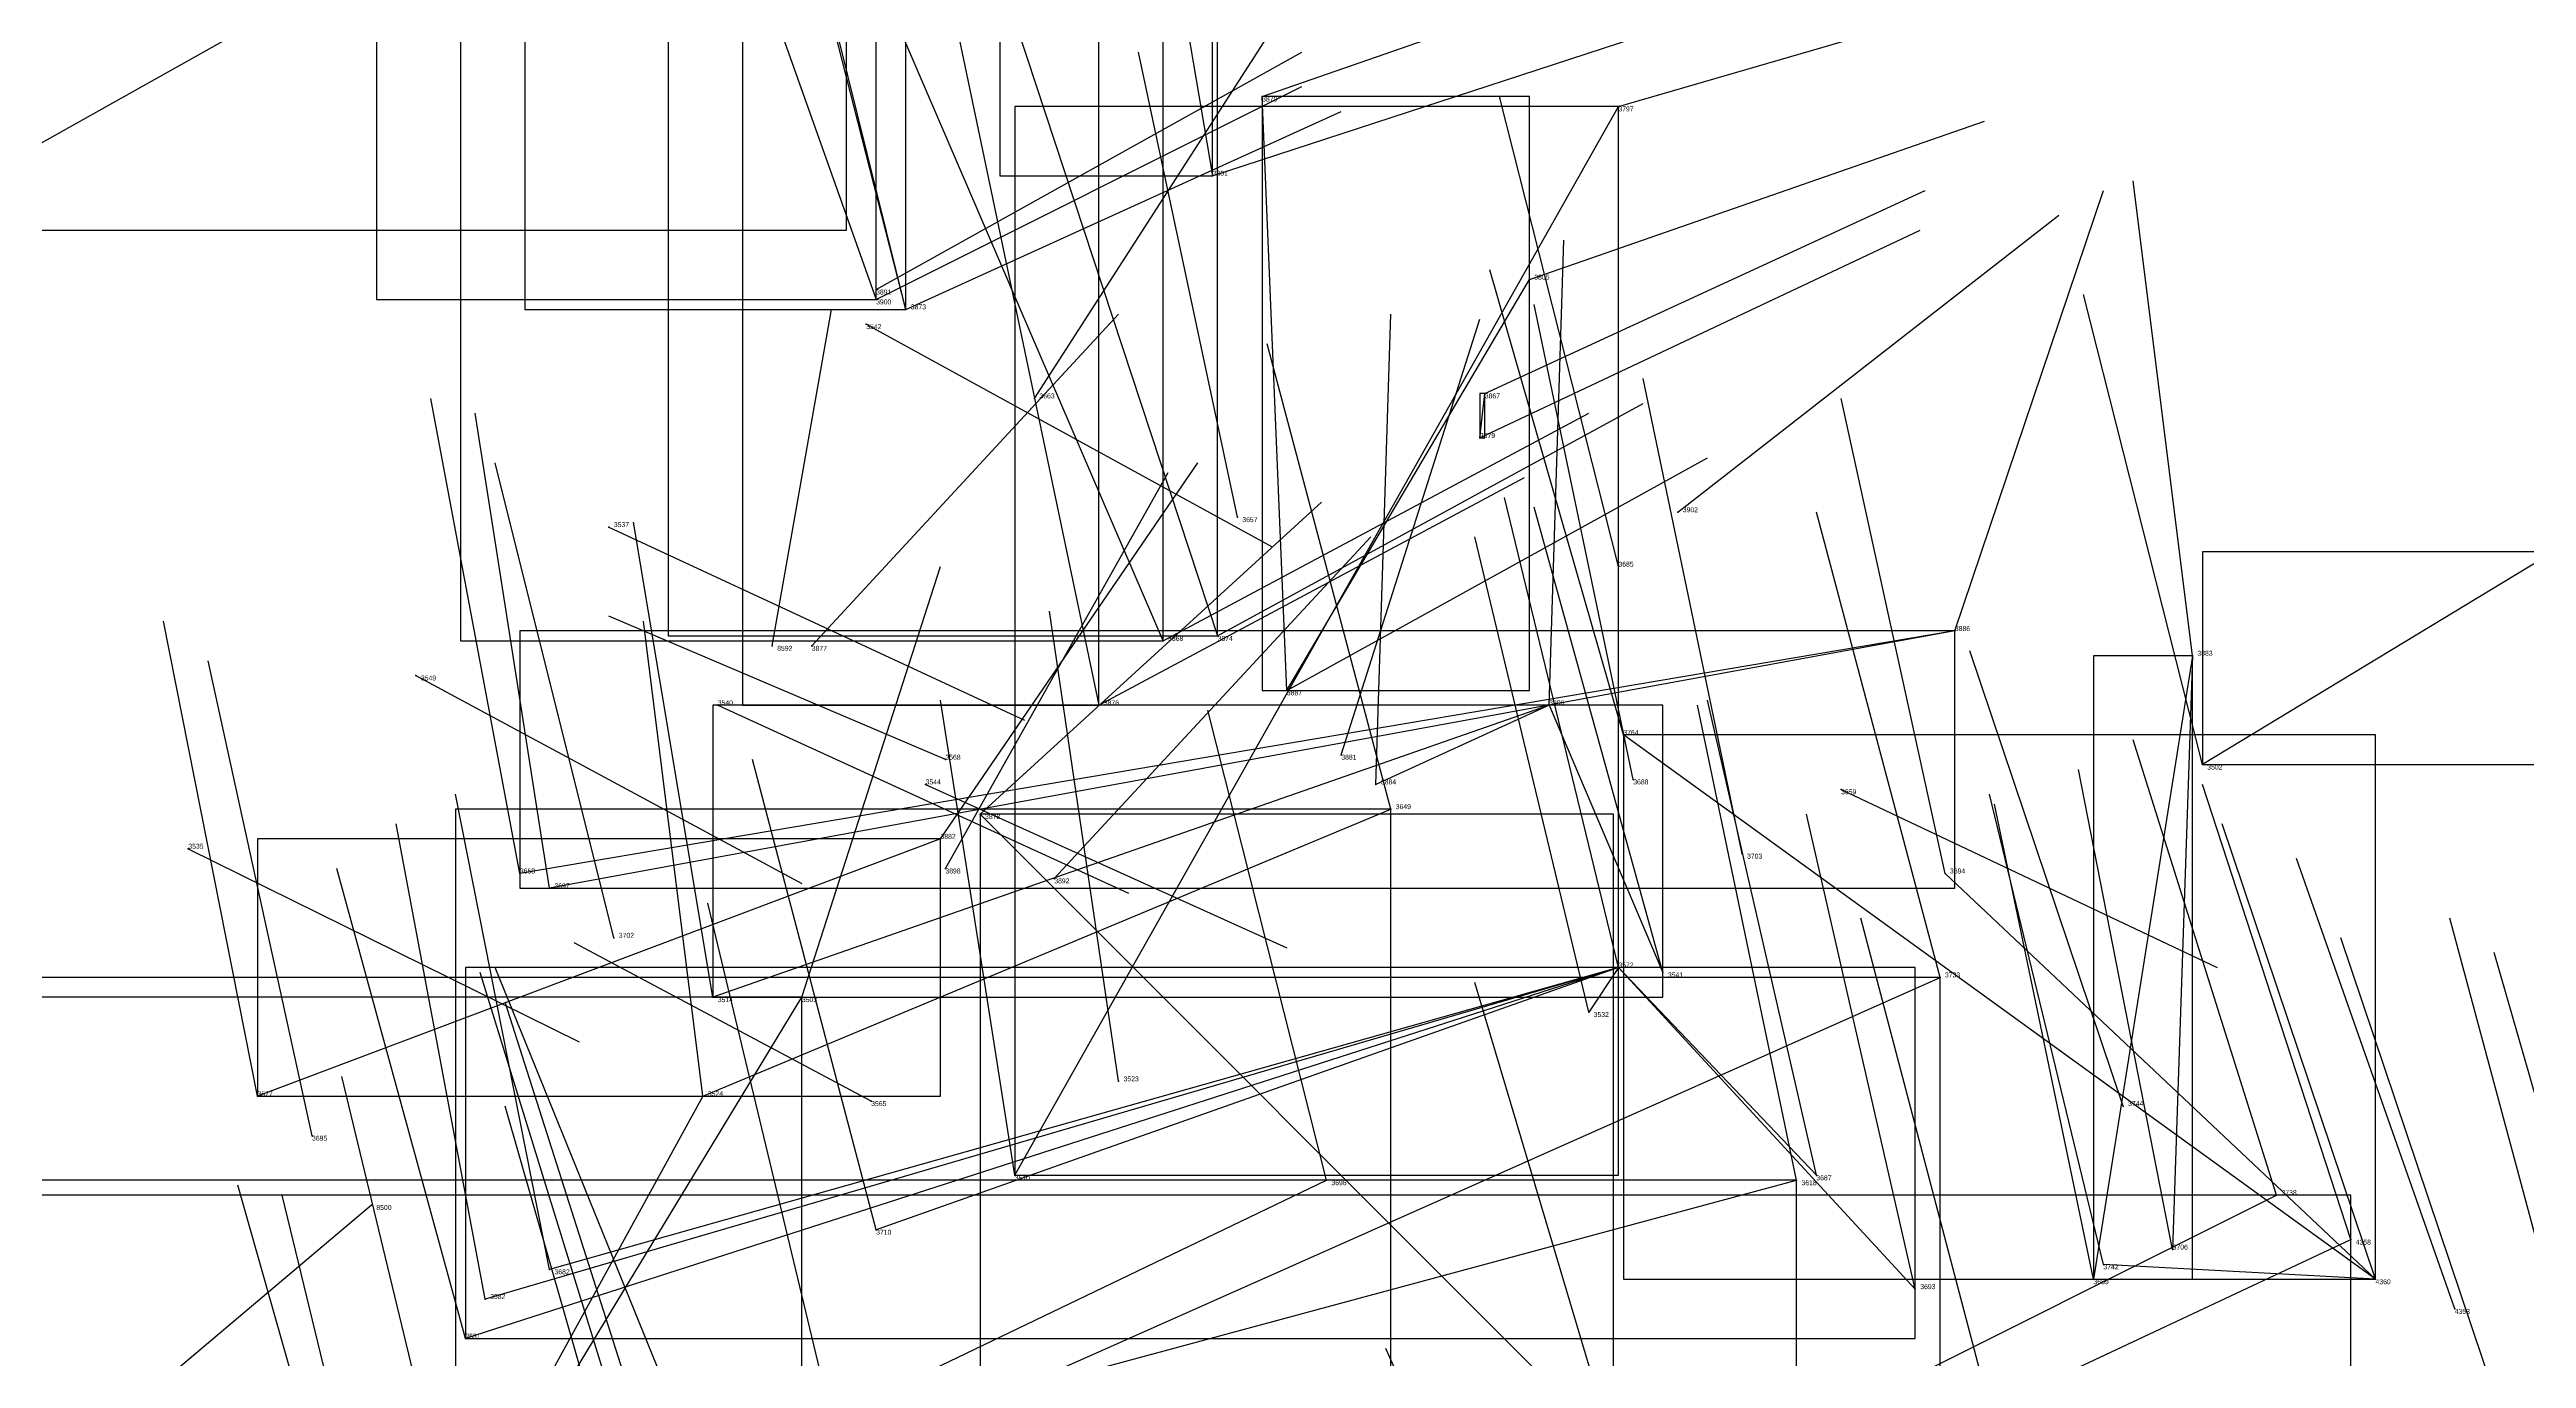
# Model space of a CAD drawing. Extents: x 59.1 to 70.8, y 600.3 to 605.1.
# Drawn here: x 64.519 to 65.019, y 603.175 to 603.439 of the extents above; entities that cross this region are included whole.
import ezdxf

# ---------------------------------------------------------------- set-up
doc = ezdxf.new("R2010")
doc.units = 0
for name, color, linetype in [('Clients', 3, 'CONTINUOUS'), ('Facilities', 3, 'CONTINUOUS'), ('Facilities_lines', 3, 'CONTINUOUS'), ('Min_max_boxes', 1, 'CONTINUOUS'), ('Normals', 1, 'CONTINUOUS'), ('Source_points', 5, 'CONTINUOUS'), ('Text', 3, 'CONTINUOUS')]:
    doc.layers.add(name, color=color, linetype=linetype)

msp = doc.modelspace()

# ---------------------------------------------------------------- linework, layer by layer
at = {"layer": 'Clients', "color": 5}
for p in [(64.764, 603.43, 457.091), (64.836, 603.428, 456.977), (64.754, 603.414, 456.946), (64.818, 603.393, 456.958), (64.686, 603.389, 457.291), (64.809, 603.37, 457.182), (64.755, 603.321, 457.184), (64.731, 603.307, 457.231), (64.837, 603.301, 457.563), (64.954, 603.295, 457.479), (64.787, 603.291, 457.462), (64.79, 603.286, 457.533), (64.614, 603.273, 457.714), (64.902, 603.273, 457.826), (64.62, 603.27, 457.641), (64.845, 603.253, 457.595), (64.653, 603.248, 457.577), (64.671, 603.248, 457.505), (64.901, 603.252, 458.087), (64.83, 603.245, 457.747), (64.561, 603.228, 457.874), (64.777, 603.211, 457.999), (64.872, 603.211, 457.974), (64.876, 603.212, 457.861), (64.969, 603.208, 458.275), (64.686, 603.201, 457.657), (64.984, 603.199, 458.361), (64.62, 603.193, 457.667), (64.934, 603.194, 458.147), (64.948, 603.197, 457.933), (64.896, 603.189, 457.996), (64.932, 603.191, 457.979), (64.607, 603.187, 457.674), (64.603, 603.179, 457.719)]:
    msp.add_point(p, dxfattribs=at)
at = {"layer": 'Facilities', "color": 3}
for p in [(64.686, 603.391, 457.368), (64.684, 603.384, 455.281), (64.692, 603.387, 457.216), (64.718, 603.369, 457.536), (64.808, 603.361, 457.143), (64.632, 603.343, 455.255), (64.759, 603.345, 457.633), (64.848, 603.346, 457.353), (64.836, 603.335, 457.636), (64.665, 603.319, 461.042), (64.673, 603.319, 457.435), (64.744, 603.32, 457.175), (64.904, 603.322, 457.42), (64.593, 603.313, 455.195), (64.952, 603.317, 457.436), (64.769, 603.31, 457.25), (64.654, 603.307, 455.306), (64.822, 603.307, 457.442), (64.7, 603.296, 455.635), (64.78, 603.297, 457.392), (64.696, 603.291, 455.437), (64.839, 603.292, 457.9), (64.881, 603.29, 455.756), (64.707, 603.285, 457.341), (64.547, 603.278, 455.229), (64.699, 603.28, 457.377), (64.7, 603.274, 457.394), (64.861, 603.277, 457.867), (64.722, 603.272, 457.346), (64.633, 603.26, 457.802), (64.836, 603.254, 457.692), (64.651, 603.228, 457.559), (64.735, 603.231, 457.509), (64.685, 603.227, 455.682), (64.938, 603.226, 458.182), (64.572, 603.22, 457.959), (64.714, 603.212, 457.56), (64.584, 603.206, 463.169), (64.989, 603.191, 458.152), (65.005, 603.185, 458.449)]:
    msp.add_point(p, dxfattribs=at)
at = {"layer": 'Facilities_lines', "color": 3}
for p, q in [((64.692, 603.387, 457.216), (64.615, 603.688, 457.258)), ((64.692, 603.387, 457.216), (64.621, 603.674, 457.194)), ((64.711, 603.665, 457.008), (64.754, 603.414, 456.946)), ((64.644, 603.658, 457.128), (64.755, 603.321, 457.184)), ((64.744, 603.32, 457.175), (64.602, 603.65, 457.291)), ((64.659, 603.651, 457.057), (64.731, 603.307, 457.231)), ((64.594, 603.648, 457.302), (64.686, 603.389, 457.291)), ((64.714, 603.212, 457.56), (64.836, 603.428, 456.977)), ((64.769, 603.31, 457.25), (64.764, 603.43, 457.091)), ((64.769, 603.31, 457.25), (64.818, 603.393, 456.958)), ((64.808, 603.361, 457.143), (64.809, 603.37, 457.182)), ((65.025, 603.338, 457.594), (64.954, 603.295, 457.479)), ((64.904, 603.322, 457.42), (64.614, 603.273, 457.714)), ((64.904, 603.322, 457.42), (64.62, 603.27, 457.641)), ((64.952, 603.317, 457.436), (64.932, 603.191, 457.979)), ((64.952, 603.317, 457.436), (64.948, 603.197, 457.933)), ((64.822, 603.307, 457.442), (64.653, 603.248, 457.577)), ((64.822, 603.307, 457.442), (64.787, 603.291, 457.462)), ((64.822, 603.307, 457.442), (64.845, 603.253, 457.595)), ((64.989, 603.191, 458.152), (64.837, 603.301, 457.563)), ((64.651, 603.228, 457.559), (64.79, 603.286, 457.533)), ((64.707, 603.285, 457.341), (64.835, 603.157, 457.538)), ((64.699, 603.28, 457.377), (64.561, 603.228, 457.874)), ((64.989, 603.191, 458.152), (64.902, 603.273, 457.826)), ((64.836, 603.254, 457.692), (64.603, 603.179, 457.719)), ((64.836, 603.254, 457.692), (64.607, 603.187, 457.674)), ((64.836, 603.254, 457.692), (64.62, 603.193, 457.667)), ((64.836, 603.254, 457.692), (64.686, 603.201, 457.657)), ((64.836, 603.254, 457.692), (64.83, 603.245, 457.747)), ((64.836, 603.254, 457.692), (64.876, 603.212, 457.861)), ((64.836, 603.254, 457.692), (64.896, 603.189, 457.996)), ((64.375, 603.018, 458.308), (64.901, 603.252, 458.087)), ((64.589, 603.113, 457.974), (64.671, 603.248, 457.505)), ((64.651, 603.228, 457.559), (64.601, 603.137, 457.957)), ((64.375, 603.018, 458.308), (64.777, 603.211, 457.999)), ((64.449, 603.097, 458.073), (64.872, 603.211, 457.974)), ((64.457, 602.952, 458.472), (64.969, 603.208, 458.275)), ((64.457, 602.952, 458.472), (64.984, 603.199, 458.361)), ((64.989, 603.191, 458.152), (64.934, 603.194, 458.147))]:
    msp.add_line(p, q, dxfattribs=at)
at = {"layer": 'Min_max_boxes', "color": 1}
for p, q in [((64.615, 603.688, 457.194), (64.615, 603.387, 457.194)), ((64.615, 603.688, 457.258), (64.615, 603.387, 457.258)), ((64.692, 603.387, 457.194), (64.692, 603.688, 457.194)), ((64.692, 603.387, 457.258), (64.692, 603.688, 457.258)), ((64.711, 603.665, 456.946), (64.711, 603.414, 456.946)), ((64.711, 603.665, 457.107), (64.711, 603.414, 457.107)), ((64.754, 603.414, 456.946), (64.754, 603.665, 456.946)), ((64.754, 603.414, 457.107), (64.754, 603.665, 457.107)), ((64.644, 603.658, 457.128), (64.644, 603.321, 457.128)), ((64.644, 603.658, 457.184), (64.644, 603.321, 457.184)), ((64.755, 603.321, 457.128), (64.755, 603.658, 457.128)), ((64.755, 603.321, 457.184), (64.755, 603.658, 457.184)), ((64.602, 603.65, 457.175), (64.602, 603.32, 457.175)), ((64.602, 603.65, 457.291), (64.602, 603.32, 457.291)), ((64.659, 603.651, 457.057), (64.659, 603.307, 457.057)), ((64.659, 603.651, 457.231), (64.659, 603.307, 457.231)), ((64.731, 603.307, 457.057), (64.731, 603.651, 457.057)), ((64.731, 603.307, 457.231), (64.731, 603.651, 457.231)), ((64.744, 603.32, 457.175), (64.744, 603.65, 457.175)), ((64.744, 603.32, 457.291), (64.744, 603.65, 457.291)), ((64.585, 603.648, 457.249), (64.585, 603.389, 457.249)), ((64.585, 603.648, 457.36), (64.585, 603.389, 457.36)), ((64.686, 603.389, 457.249), (64.686, 603.648, 457.249)), ((64.686, 603.389, 457.36), (64.686, 603.648, 457.36)), ((64.68, 603.403, 456.467), (64.68, 603.497, 456.467)), ((64.68, 603.403, 456.724), (64.68, 603.497, 456.724)), ((64.836, 603.428, 456.977), (64.714, 603.428, 456.977)), ((64.714, 603.428, 456.977), (64.714, 603.212, 456.977)), ((64.836, 603.428, 457.56), (64.714, 603.428, 457.56)), ((64.714, 603.428, 457.56), (64.714, 603.212, 457.56)), ((64.714, 603.428, 456.977), (64.714, 603.428, 457.56)), ((64.818, 603.43, 456.958), (64.764, 603.43, 456.958)), ((64.764, 603.43, 456.958), (64.764, 603.31, 456.958)), ((64.818, 603.43, 457.25), (64.764, 603.43, 457.25)), ((64.764, 603.43, 457.25), (64.764, 603.31, 457.25)), ((64.764, 603.43, 456.958), (64.764, 603.43, 457.25)), ((64.818, 603.31, 456.958), (64.818, 603.43, 456.958)), ((64.818, 603.31, 457.25), (64.818, 603.43, 457.25)), ((64.818, 603.43, 456.958), (64.818, 603.43, 457.25)), ((64.836, 603.212, 456.977), (64.836, 603.428, 456.977)), ((64.836, 603.212, 457.56), (64.836, 603.428, 457.56)), ((64.836, 603.428, 456.977), (64.836, 603.428, 457.56)), ((64.711, 603.414, 456.946), (64.754, 603.414, 456.946)), ((64.711, 603.414, 457.107), (64.754, 603.414, 457.107)), ((64.711, 603.414, 456.946), (64.711, 603.414, 457.107)), ((64.754, 603.414, 456.946), (64.754, 603.414, 457.107)), ((64.258, 603.403, 456.467), (64.68, 603.403, 456.467)), ((64.258, 603.403, 456.724), (64.68, 603.403, 456.724)), ((64.68, 603.403, 456.467), (64.68, 603.403, 456.724)), ((64.585, 603.389, 457.249), (64.686, 603.389, 457.249)), ((64.585, 603.389, 457.36), (64.686, 603.389, 457.36)), ((64.585, 603.389, 457.249), (64.585, 603.389, 457.36)), ((64.686, 603.389, 457.249), (64.686, 603.389, 457.36)), ((64.615, 603.387, 457.194), (64.692, 603.387, 457.194)), ((64.615, 603.387, 457.258), (64.692, 603.387, 457.258)), ((64.615, 603.387, 457.194), (64.615, 603.387, 457.258)), ((64.692, 603.387, 457.194), (64.692, 603.387, 457.258)), ((64.809, 603.37, 457.143), (64.808, 603.37, 457.143)), ((64.808, 603.37, 457.143), (64.808, 603.361, 457.143)), ((64.809, 603.37, 457.182), (64.808, 603.37, 457.182)), ((64.808, 603.37, 457.182), (64.808, 603.361, 457.182)), ((64.808, 603.37, 457.143), (64.808, 603.37, 457.182)), ((64.809, 603.361, 457.143), (64.809, 603.37, 457.143)), ((64.809, 603.361, 457.182), (64.809, 603.37, 457.182)), ((64.809, 603.37, 457.143), (64.809, 603.37, 457.182)), ((64.808, 603.361, 457.143), (64.809, 603.361, 457.143)), ((64.808, 603.361, 457.182), (64.809, 603.361, 457.182)), ((64.808, 603.361, 457.143), (64.808, 603.361, 457.182)), ((64.809, 603.361, 457.143), (64.809, 603.361, 457.182)), ((65.025, 603.338, 457.479), (64.954, 603.338, 457.479)), ((64.954, 603.338, 457.479), (64.954, 603.295, 457.479)), ((65.025, 603.338, 457.594), (64.954, 603.338, 457.594)), ((64.954, 603.338, 457.594), (64.954, 603.295, 457.594)), ((64.954, 603.338, 457.479), (64.954, 603.338, 457.594)), ((64.602, 603.32, 457.175), (64.744, 603.32, 457.175)), ((64.602, 603.32, 457.291), (64.744, 603.32, 457.291)), ((64.602, 603.32, 457.175), (64.602, 603.32, 457.291)), ((64.904, 603.322, 457.42), (64.614, 603.322, 457.42)), ((64.614, 603.322, 457.42), (64.614, 603.27, 457.42)), ((64.904, 603.322, 457.714), (64.614, 603.322, 457.714)), ((64.614, 603.322, 457.714), (64.614, 603.27, 457.714)), ((64.614, 603.322, 457.42), (64.614, 603.322, 457.714)), ((64.644, 603.321, 457.128), (64.755, 603.321, 457.128)), ((64.644, 603.321, 457.184), (64.755, 603.321, 457.184)), ((64.644, 603.321, 457.128), (64.644, 603.321, 457.184)), ((64.744, 603.32, 457.175), (64.744, 603.32, 457.291)), ((64.755, 603.321, 457.128), (64.755, 603.321, 457.184)), ((64.904, 603.27, 457.42), (64.904, 603.322, 457.42)), ((64.904, 603.27, 457.714), (64.904, 603.322, 457.714)), ((64.904, 603.322, 457.42), (64.904, 603.322, 457.714)), ((64.952, 603.317, 457.436), (64.932, 603.317, 457.436)), ((64.932, 603.317, 457.436), (64.932, 603.191, 457.436)), ((64.952, 603.317, 457.979), (64.932, 603.317, 457.979)), ((64.932, 603.317, 457.979), (64.932, 603.191, 457.979)), ((64.932, 603.317, 457.436), (64.932, 603.317, 457.979)), ((64.952, 603.191, 457.436), (64.952, 603.317, 457.436)), ((64.952, 603.191, 457.979), (64.952, 603.317, 457.979)), ((64.952, 603.317, 457.436), (64.952, 603.317, 457.979)), ((64.764, 603.31, 456.958), (64.818, 603.31, 456.958)), ((64.764, 603.31, 457.25), (64.818, 603.31, 457.25)), ((64.764, 603.31, 456.958), (64.764, 603.31, 457.25)), ((64.818, 603.31, 456.958), (64.818, 603.31, 457.25)), ((64.845, 603.307, 457.442), (64.653, 603.307, 457.442)), ((64.653, 603.307, 457.442), (64.653, 603.248, 457.442)), ((64.845, 603.307, 457.595), (64.653, 603.307, 457.595)), ((64.653, 603.307, 457.595), (64.653, 603.248, 457.595)), ((64.653, 603.307, 457.442), (64.653, 603.307, 457.595)), ((64.659, 603.307, 457.057), (64.731, 603.307, 457.057)), ((64.659, 603.307, 457.231), (64.731, 603.307, 457.231)), ((64.659, 603.307, 457.057), (64.659, 603.307, 457.231)), ((64.731, 603.307, 457.057), (64.731, 603.307, 457.231)), ((64.845, 603.248, 457.442), (64.845, 603.307, 457.442)), ((64.845, 603.248, 457.595), (64.845, 603.307, 457.595)), ((64.845, 603.307, 457.442), (64.845, 603.307, 457.595)), ((64.989, 603.301, 457.563), (64.837, 603.301, 457.563)), ((64.837, 603.301, 457.563), (64.837, 603.191, 457.563)), ((64.989, 603.301, 458.152), (64.837, 603.301, 458.152)), ((64.837, 603.301, 458.152), (64.837, 603.191, 458.152)), ((64.837, 603.301, 457.563), (64.837, 603.301, 458.152)), ((64.989, 603.191, 457.563), (64.989, 603.301, 457.563)), ((64.989, 603.191, 458.152), (64.989, 603.301, 458.152)), ((64.989, 603.301, 457.563), (64.989, 603.301, 458.152)), ((64.954, 603.295, 457.479), (65.025, 603.295, 457.479)), ((64.954, 603.295, 457.594), (65.025, 603.295, 457.594)), ((64.954, 603.295, 457.479), (64.954, 603.295, 457.594)), ((64.79, 603.286, 457.533), (64.601, 603.286, 457.533)), ((64.601, 603.286, 457.533), (64.601, 603.137, 457.533)), ((64.79, 603.286, 457.957), (64.601, 603.286, 457.957)), ((64.601, 603.286, 457.957), (64.601, 603.137, 457.957)), ((64.601, 603.286, 457.533), (64.601, 603.286, 457.957)), ((64.835, 603.285, 457.341), (64.707, 603.285, 457.341)), ((64.707, 603.285, 457.341), (64.707, 603.157, 457.341)), ((64.835, 603.285, 457.538), (64.707, 603.285, 457.538)), ((64.707, 603.285, 457.538), (64.707, 603.157, 457.538)), ((64.707, 603.285, 457.341), (64.707, 603.285, 457.538)), ((64.79, 603.137, 457.533), (64.79, 603.286, 457.533)), ((64.79, 603.137, 457.957), (64.79, 603.286, 457.957)), ((64.79, 603.286, 457.533), (64.79, 603.286, 457.957)), ((64.835, 603.157, 457.341), (64.835, 603.285, 457.341)), ((64.835, 603.157, 457.538), (64.835, 603.285, 457.538)), ((64.835, 603.285, 457.341), (64.835, 603.285, 457.538)), ((64.699, 603.28, 457.377), (64.561, 603.28, 457.377)), ((64.561, 603.28, 457.377), (64.561, 603.228, 457.377)), ((64.699, 603.28, 457.874), (64.561, 603.28, 457.874)), ((64.561, 603.28, 457.874), (64.561, 603.228, 457.874)), ((64.561, 603.28, 457.377), (64.561, 603.28, 457.874)), ((64.699, 603.228, 457.377), (64.699, 603.28, 457.377)), ((64.699, 603.228, 457.874), (64.699, 603.28, 457.874)), ((64.699, 603.28, 457.377), (64.699, 603.28, 457.874)), ((64.614, 603.27, 457.42), (64.904, 603.27, 457.42)), ((64.614, 603.27, 457.714), (64.904, 603.27, 457.714)), ((64.614, 603.27, 457.42), (64.614, 603.27, 457.714)), ((64.904, 603.27, 457.42), (64.904, 603.27, 457.714)), ((64.896, 603.254, 457.657), (64.603, 603.254, 457.657)), ((64.603, 603.254, 457.657), (64.603, 603.179, 457.657)), ((64.896, 603.254, 457.996), (64.603, 603.254, 457.996)), ((64.603, 603.254, 457.996), (64.603, 603.179, 457.996)), ((64.603, 603.254, 457.657), (64.603, 603.254, 457.996)), ((64.896, 603.179, 457.657), (64.896, 603.254, 457.657)), ((64.896, 603.179, 457.996), (64.896, 603.254, 457.996)), ((64.896, 603.254, 457.657), (64.896, 603.254, 457.996)), ((64.901, 603.252, 457.999), (64.375, 603.252, 457.999)), ((64.901, 603.252, 458.308), (64.375, 603.252, 458.308)), ((64.671, 603.248, 457.505), (64.42, 603.248, 457.505)), ((64.671, 603.248, 458.473), (64.42, 603.248, 458.473)), ((64.653, 603.248, 457.442), (64.845, 603.248, 457.442)), ((64.653, 603.248, 457.595), (64.845, 603.248, 457.595)), ((64.653, 603.248, 457.442), (64.653, 603.248, 457.595)), ((64.671, 602.991, 457.505), (64.671, 603.248, 457.505)), ((64.671, 602.991, 458.473), (64.671, 603.248, 458.473)), ((64.671, 603.248, 457.505), (64.671, 603.248, 458.473)), ((64.845, 603.248, 457.442), (64.845, 603.248, 457.595)), ((64.901, 603.018, 457.999), (64.901, 603.252, 457.999)), ((64.901, 603.018, 458.308), (64.901, 603.252, 458.308)), ((64.901, 603.252, 457.999), (64.901, 603.252, 458.308)), ((64.561, 603.228, 457.377), (64.699, 603.228, 457.377)), ((64.561, 603.228, 457.874), (64.699, 603.228, 457.874)), ((64.561, 603.228, 457.377), (64.561, 603.228, 457.874)), ((64.699, 603.228, 457.377), (64.699, 603.228, 457.874)), ((64.984, 603.208, 458.275), (64.151, 603.208, 458.275)), ((64.984, 603.208, 458.7), (64.151, 603.208, 458.7)), ((64.872, 603.211, 457.974), (64.449, 603.211, 457.974)), ((64.872, 603.211, 458.073), (64.449, 603.211, 458.073)), ((64.714, 603.212, 456.977), (64.836, 603.212, 456.977)), ((64.714, 603.212, 457.56), (64.836, 603.212, 457.56)), ((64.714, 603.212, 456.977), (64.714, 603.212, 457.56)), ((64.836, 603.212, 456.977), (64.836, 603.212, 457.56)), ((64.872, 603.097, 457.974), (64.872, 603.211, 457.974)), ((64.872, 603.097, 458.073), (64.872, 603.211, 458.073)), ((64.872, 603.211, 457.974), (64.872, 603.211, 458.073)), ((64.984, 602.717, 458.275), (64.984, 603.208, 458.275)), ((64.984, 602.717, 458.7), (64.984, 603.208, 458.7)), ((64.984, 603.208, 458.275), (64.984, 603.208, 458.7)), ((64.837, 603.191, 457.563), (64.989, 603.191, 457.563)), ((64.837, 603.191, 458.152), (64.989, 603.191, 458.152)), ((64.837, 603.191, 457.563), (64.837, 603.191, 458.152)), ((64.932, 603.191, 457.436), (64.952, 603.191, 457.436)), ((64.932, 603.191, 457.979), (64.952, 603.191, 457.979)), ((64.932, 603.191, 457.436), (64.932, 603.191, 457.979)), ((64.952, 603.191, 457.436), (64.952, 603.191, 457.979)), ((64.989, 603.191, 457.563), (64.989, 603.191, 458.152)), ((64.603, 603.179, 457.657), (64.896, 603.179, 457.657)), ((64.603, 603.179, 457.996), (64.896, 603.179, 457.996)), ((64.603, 603.179, 457.657), (64.603, 603.179, 457.996)), ((64.896, 603.179, 457.657), (64.896, 603.179, 457.996))]:
    msp.add_line(p, q, dxfattribs=at)
at = {"layer": 'Normals', "color": 1}
for p, q in [((64.764, 603.43, 457.091), (64.856, 603.462, 457.116)), ((64.836, 603.428, 456.977), (64.929, 603.455, 457.001)), ((64.475, 603.397, 457.379), (64.559, 603.444, 457.406)), ((64.754, 603.414, 456.946), (64.846, 603.444, 456.972)), ((64.686, 603.391, 457.368), (64.772, 603.439, 457.387)), ((64.718, 603.369, 457.536), (64.765, 603.442, 457.586)), ((64.759, 603.345, 457.633), (64.739, 603.439, 457.66)), ((64.686, 603.389, 457.291), (64.772, 603.432, 457.318)), ((64.836, 603.335, 457.636), (64.812, 603.43, 457.657)), ((64.692, 603.387, 457.216), (64.78, 603.427, 457.242)), ((64.818, 603.393, 456.958), (64.91, 603.425, 456.982)), ((64.952, 603.317, 457.436), (64.94, 603.413, 457.463)), ((64.809, 603.37, 457.182), (64.898, 603.411, 457.199)), ((64.904, 603.322, 457.42), (64.934, 603.411, 457.455)), ((64.808, 603.361, 457.143), (64.897, 603.403, 457.161)), ((64.848, 603.346, 457.353), (64.925, 603.406, 457.376)), ((64.822, 603.307, 457.442), (64.825, 603.401, 457.475)), ((64.837, 603.301, 457.563), (64.81, 603.395, 457.585)), ((64.839, 603.292, 457.9), (64.819, 603.388, 457.918)), ((64.954, 603.295, 457.479), (64.93, 603.39, 457.499)), ((64.665, 603.319, 461.042), (64.677, 603.387, 461.115)), ((64.673, 603.319, 457.435), (64.735, 603.386, 457.476)), ((64.684, 603.384, 455.281), (64.766, 603.339, 455.246)), ((64.78, 603.297, 457.392), (64.808, 603.385, 457.43)), ((64.787, 603.291, 457.462), (64.79, 603.386, 457.494)), ((64.79, 603.286, 457.533), (64.765, 603.38, 457.556)), ((64.861, 603.277, 457.867), (64.841, 603.373, 457.886)), ((64.614, 603.273, 457.714), (64.596, 603.369, 457.734)), ((64.755, 603.321, 457.184), (64.841, 603.368, 457.203)), ((64.902, 603.273, 457.826), (64.881, 603.369, 457.845)), ((64.62, 603.27, 457.641), (64.605, 603.366, 457.665)), ((64.744, 603.32, 457.175), (64.83, 603.366, 457.196)), ((64.633, 603.26, 457.802), (64.609, 603.356, 457.819)), ((64.699, 603.28, 457.377), (64.751, 603.356, 457.416)), ((64.7, 603.274, 457.394), (64.745, 603.354, 457.433)), ((64.731, 603.307, 457.231), (64.817, 603.353, 457.254)), ((64.769, 603.31, 457.25), (64.854, 603.357, 457.272)), ((64.707, 603.285, 457.341), (64.776, 603.348, 457.377)), ((64.836, 603.254, 457.692), (64.813, 603.349, 457.711)), ((64.632, 603.343, 455.255), (64.716, 603.304, 455.218)), ((64.653, 603.248, 457.577), (64.637, 603.344, 457.6)), ((64.845, 603.253, 457.595), (64.819, 603.347, 457.617)), ((64.901, 603.252, 458.087), (64.876, 603.346, 458.109)), ((64.722, 603.272, 457.346), (64.786, 603.341, 457.38)), ((64.83, 603.245, 457.747), (64.807, 603.341, 457.764)), ((64.671, 603.248, 457.505), (64.699, 603.335, 457.544)), ((64.561, 603.228, 457.874), (64.542, 603.324, 457.894)), ((64.7, 603.296, 455.635), (64.632, 603.325, 455.702)), ((64.651, 603.228, 457.559), (64.639, 603.324, 457.585)), ((64.735, 603.231, 457.509), (64.721, 603.326, 457.536)), ((64.938, 603.226, 458.182), (64.907, 603.318, 458.205)), ((64.572, 603.22, 457.959), (64.551, 603.316, 457.978)), ((64.593, 603.313, 455.195), (64.671, 603.271, 455.15)), ((64.714, 603.212, 457.56), (64.699, 603.308, 457.585)), ((64.876, 603.212, 457.861), (64.854, 603.308, 457.881)), ((64.654, 603.307, 455.306), (64.737, 603.269, 455.266)), ((64.777, 603.211, 457.999), (64.753, 603.306, 458.02)), ((64.872, 603.211, 457.974), (64.852, 603.307, 457.99)), ((64.969, 603.208, 458.275), (64.94, 603.3, 458.301)), ((64.686, 603.201, 457.657), (64.661, 603.296, 457.673)), ((64.948, 603.197, 457.933), (64.929, 603.294, 457.949)), ((64.62, 603.193, 457.667), (64.601, 603.289, 457.688)), ((64.696, 603.291, 455.437), (64.769, 603.258, 455.377)), ((64.881, 603.29, 455.756), (64.957, 603.254, 455.702)), ((64.934, 603.194, 458.147), (64.911, 603.289, 458.167)), ((64.984, 603.199, 458.361), (64.954, 603.291, 458.387)), ((64.607, 603.187, 457.674), (64.589, 603.283, 457.694)), ((64.896, 603.189, 457.996), (64.874, 603.285, 458.016)), ((64.932, 603.191, 457.979), (64.912, 603.287, 457.996)), ((64.989, 603.191, 458.152), (64.958, 603.283, 458.175)), ((64.547, 603.278, 455.229), (64.626, 603.239, 455.182)), ((64.603, 603.179, 457.719), (64.577, 603.274, 457.734)), ((65.005, 603.185, 458.449), (64.973, 603.276, 458.477)), ((64.675, 603.171, 457.667), (64.652, 603.267, 457.685)), ((64.91, 603.169, 458.03), (64.885, 603.264, 458.05)), ((65.029, 603.171, 458.54), (65.004, 603.264, 458.567)), ((64.685, 603.227, 455.682), (64.625, 603.259, 455.755)), ((65.013, 603.168, 458.215), (64.982, 603.26, 458.239)), ((64.635, 603.159, 457.734), (64.606, 603.253, 457.753)), ((64.646, 603.163, 457.69), (64.609, 603.254, 457.709)), ((65.04, 603.163, 458.625), (65.013, 603.257, 458.648)), ((64.835, 603.157, 457.538), (64.807, 603.251, 457.558)), ((64.641, 603.153, 457.806), (64.611, 603.247, 457.823)), ((64.601, 603.137, 457.957), (64.578, 603.232, 457.976)), ((64.638, 603.132, 457.774), (64.611, 603.226, 457.794)), ((64.584, 603.115, 457.745), (64.557, 603.21, 457.762)), ((64.589, 603.113, 457.974), (64.566, 603.208, 457.993)), ((64.584, 603.206, 463.169), (64.545, 603.173, 463.255)), ((64.828, 603.089, 457.569), (64.789, 603.177, 457.595))]:
    msp.add_line(p, q, dxfattribs=at)
at = {"layer": 'Source_points', "color": 5}
for p in [(64.764, 603.43, 457.091), (64.836, 603.428, 456.977), (64.754, 603.414, 456.946), (64.818, 603.393, 456.958), (64.686, 603.391, 457.368), (64.686, 603.389, 457.291), (64.684, 603.384, 455.281), (64.692, 603.387, 457.216), (64.718, 603.369, 457.536), (64.809, 603.37, 457.182), (64.808, 603.361, 457.143), (64.632, 603.343, 455.255), (64.759, 603.345, 457.633), (64.848, 603.346, 457.353), (64.836, 603.335, 457.636), (64.665, 603.319, 461.042), (64.673, 603.319, 457.435), (64.744, 603.32, 457.175), (64.755, 603.321, 457.184), (64.904, 603.322, 457.42), (64.593, 603.313, 455.195), (64.952, 603.317, 457.436), (64.769, 603.31, 457.25), (64.654, 603.307, 455.306), (64.731, 603.307, 457.231), (64.822, 603.307, 457.442), (64.837, 603.301, 457.563), (64.7, 603.296, 455.635), (64.78, 603.297, 457.392), (64.954, 603.295, 457.479), (64.696, 603.291, 455.437), (64.787, 603.291, 457.462), (64.839, 603.292, 457.9), (64.881, 603.29, 455.756), (64.707, 603.285, 457.341), (64.79, 603.286, 457.533), (64.547, 603.278, 455.229), (64.699, 603.28, 457.377), (64.614, 603.273, 457.714), (64.7, 603.274, 457.394), (64.861, 603.277, 457.867), (64.902, 603.273, 457.826), (64.62, 603.27, 457.641), (64.722, 603.272, 457.346), (64.633, 603.26, 457.802), (64.836, 603.254, 457.692), (64.845, 603.253, 457.595), (64.653, 603.248, 457.577), (64.671, 603.248, 457.505), (64.901, 603.252, 458.087), (64.83, 603.245, 457.747), (64.561, 603.228, 457.874), (64.651, 603.228, 457.559), (64.735, 603.231, 457.509), (64.685, 603.227, 455.682), (64.938, 603.226, 458.182), (64.572, 603.22, 457.959), (64.714, 603.212, 457.56), (64.777, 603.211, 457.999), (64.872, 603.211, 457.974), (64.876, 603.212, 457.861), (64.969, 603.208, 458.275), (64.584, 603.206, 463.169), (64.686, 603.201, 457.657), (64.984, 603.199, 458.361), (64.62, 603.193, 457.667), (64.934, 603.194, 458.147), (64.948, 603.197, 457.933), (64.896, 603.189, 457.996), (64.932, 603.191, 457.979), (64.989, 603.191, 458.152), (64.607, 603.187, 457.674), (65.005, 603.185, 458.449), (64.603, 603.179, 457.719)]:
    msp.add_point(p, dxfattribs=at)

# ---------------------------------------------------------------- texts
at = {"layer": 'Text', "color": 3}
for s, p in [('3870', (64.764, 603.429, 457.091)), ('3797', (64.836, 603.427, 456.977)), ('3801', (64.754, 603.414, 456.946)), ('3805', (64.819, 603.393, 456.958)), ('3891', (64.686, 603.39, 457.368)), ('3900', (64.686, 603.388, 457.291)), ('3873', (64.693, 603.387, 457.216)), ('3542', (64.684, 603.383, 455.281)), ('3663', (64.719, 603.369, 457.536)), ('3867', (64.809, 603.369, 457.182)), ('3879', (64.808, 603.361, 457.143)), ('3537', (64.633, 603.343, 455.255)), ('3657', (64.76, 603.344, 457.633)), ('3902', (64.849, 603.346, 457.353)), ('3685', (64.836, 603.335, 457.636)), ('3886', (64.904, 603.322, 457.42)), ('8592', (64.666, 603.318, 461.042)), ('3877', (64.673, 603.318, 457.435)), ('3868', (64.745, 603.32, 457.175)), ('3874', (64.755, 603.32, 457.184)), ('3883', (64.953, 603.317, 457.436)), ('3549', (64.594, 603.312, 455.195)), ('3540', (64.654, 603.307, 455.306)), ('3876', (64.732, 603.307, 457.231)), ('3887', (64.769, 603.309, 457.25)), ('3906', (64.822, 603.307, 457.442)), ('3764', (64.837, 603.301, 457.563)), ('3568', (64.7, 603.296, 455.635)), ('3881', (64.78, 603.296, 457.392)), ('3502', (64.955, 603.294, 457.479)), ('3544', (64.696, 603.291, 455.437)), ('3884', (64.788, 603.291, 457.462)), ('3688', (64.839, 603.291, 457.9)), ('3659', (64.881, 603.289, 455.756)), ('3878', (64.708, 603.284, 457.341)), ('3649', (64.791, 603.286, 457.533)), ('3535', (64.547, 603.278, 455.229)), ('3882', (64.699, 603.28, 457.377)), ('3658', (64.614, 603.273, 457.714)), ('3898', (64.7, 603.273, 457.394)), ('3703', (64.862, 603.276, 457.867)), ('3694', (64.903, 603.273, 457.826)), ('3697', (64.621, 603.27, 457.641)), ('3892', (64.722, 603.271, 457.346)), ('3702', (64.634, 603.26, 457.802)), ('3572', (64.836, 603.254, 457.692)), ('3541', (64.846, 603.252, 457.595)), ('3733', (64.902, 603.252, 458.087)), ('3514', (64.654, 603.247, 457.577)), ('3503', (64.671, 603.247, 457.505)), ('3532', (64.831, 603.244, 457.747)), ('3577', (64.561, 603.228, 457.874)), ('3524', (64.652, 603.228, 457.559)), ('3523', (64.736, 603.231, 457.509)), ('3565', (64.685, 603.226, 455.682)), ('3744', (64.939, 603.226, 458.182)), ('3695', (64.572, 603.219, 457.959)), ('3510', (64.714, 603.211, 457.56)), ('3696', (64.778, 603.21, 457.999)), ('3618', (64.873, 603.21, 457.974)), ('3687', (64.876, 603.211, 457.861)), ('3738', (64.97, 603.208, 458.275)), ('8500', (64.585, 603.205, 463.169)), ('3710', (64.686, 603.2, 457.657)), ('3706', (64.948, 603.197, 457.933)), ('4358', (64.985, 603.198, 458.361)), ('3682', (64.621, 603.192, 457.667)), ('3742', (64.934, 603.193, 458.147)), ('3582', (64.608, 603.187, 457.674)), ('3693', (64.897, 603.189, 457.996)), ('3689', (64.932, 603.19, 457.979)), ('4360', (64.989, 603.19, 458.152)), ('4353', (65.005, 603.184, 458.449)), ('3531', (64.603, 603.179, 457.719))]:
    msp.add_text(s, height=0.001, dxfattribs=at).set_placement(p)

doc.saveas('drawing.dxf')
